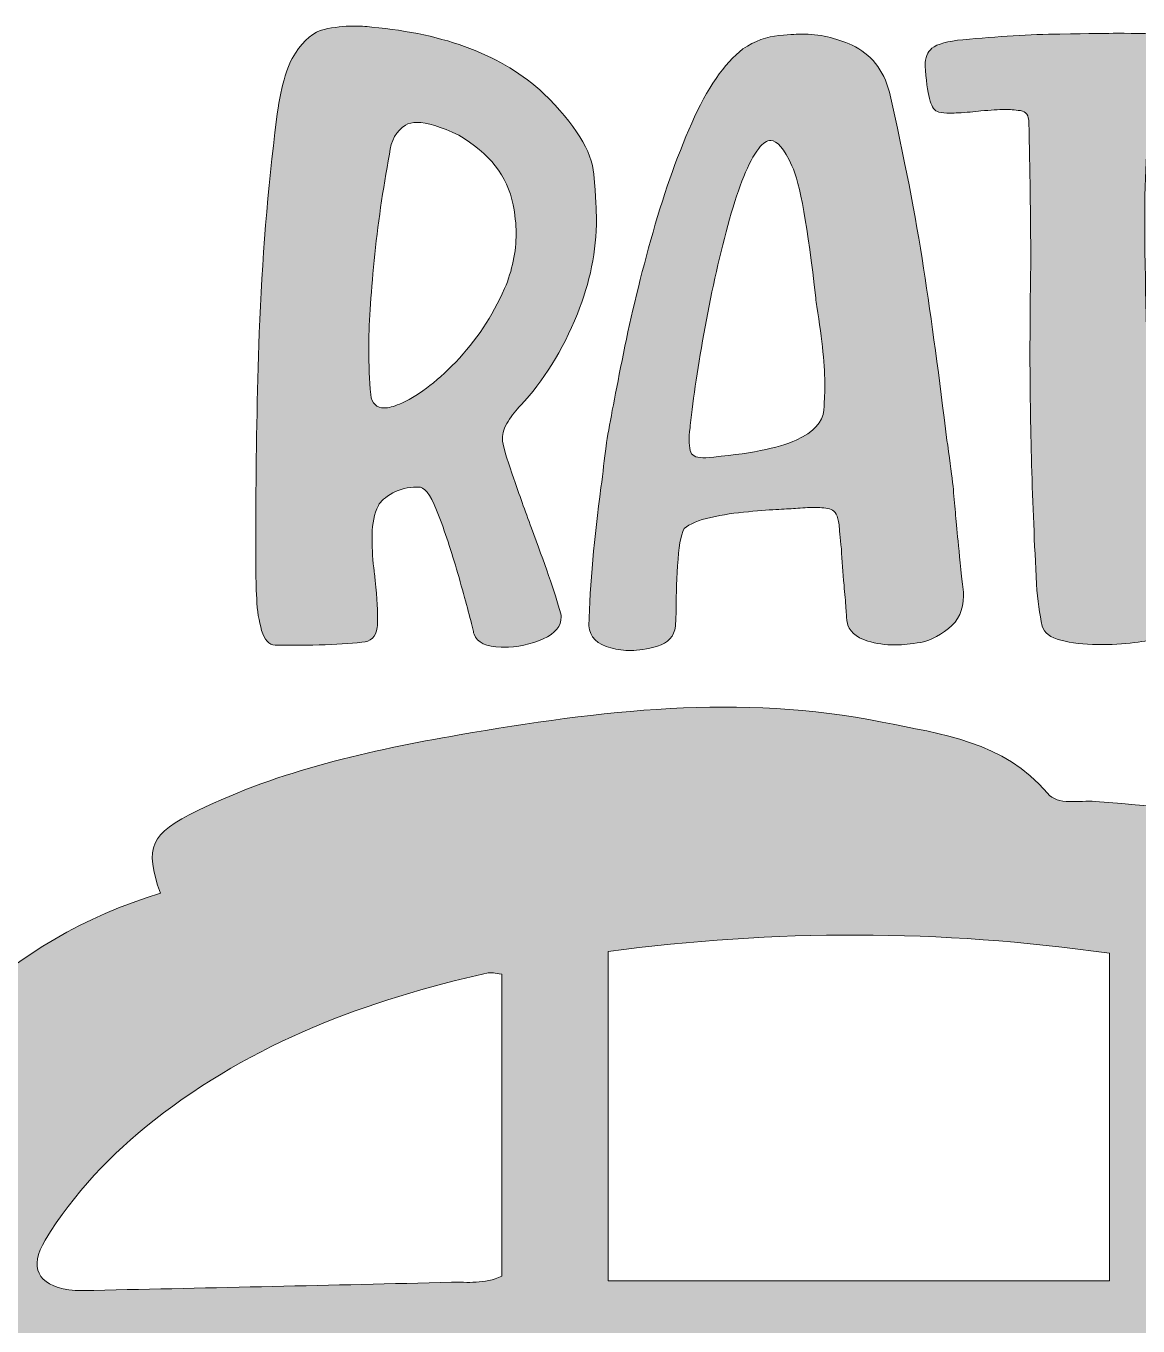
# Model space of a CAD drawing. Header units: inches. Extents: x 33 to 466, y -481 to -24.
# Drawn here: x 132.2 to 295.9, y -216.1 to -24.7 of the extents above; entities that cross this region are included whole.
import ezdxf

# ---------------------------------------------------------------- set-up
doc = ezdxf.new("R2010")
doc.units = ezdxf.units.IN
doc.header["$MEASUREMENT"] = 0
doc.layers.add('Layer 1', color=7, linetype='Continuous')

# ---------------------------------------------------------------- blocks, each defined once
blk = doc.blocks.new('block 5')
at = {"layer": 'Layer 1', "true_color": 0x0b0b0b}
h = blk.add_hatch(color=28, dxfattribs=at)
h.dxf.hatch_style = 2
edge = h.paths.add_edge_path()
edge.add_spline(control_points=[(431.44, -325), (438.69, -325), (444.39, -325.12), (450.09, -324.95), (453.27, -324.85), (454.9, -325.57), (454.79, -329.23), (454.56, -336.53), (454.63, -343.85), (454.76, -351.16), (454.81, -353.98), (454.01, -355.38), (450.94, -355.23), (447.32, -355.06), (443.69, -355.19), (440.08, -355.19), (438.4, -350.33), (439.72, -345.73), (438.97, -341.19), (437, -339.72), (434.66, -340.42), (432.49, -340.42), (386.01, -340.57), (339.53, -340.71), (293.04, -341.03), (287.81, -341.07), (285, -340.2), (283.22, -334.23), (278.69, -319.07), (264.4, -309.77), (248.51, -310.18), (233.18, -310.57), (219.79, -321.01), (215.42, -335.98), (214.94, -337.64), (214.49, -339.31), (213.66, -342.25), (202.19, -342.25), (190.55, -342.08), (178.92, -342.29), (156.63, -342.7), (134.35, -342.81), (112.12, -340.87), (86.2, -338.61), (73.96, -326.02), (75.89, -299.88), (78.58, -263.4), (86.7, -228.04), (103.98, -195.3), (114.68, -175.04), (129.31, -159.18), (151.95, -152.38), (149.62, -145.58), (150.37, -143.61), (157.47, -140.18), (169.64, -134.3), (182.7, -131.35), (195.94, -129.06), (216.6, -125.49), (237.35, -122.94), (258.19, -127.18), (266.89, -128.95), (276.1, -130.02), (282.52, -137.65), (284.1, -139.52), (287.16, -138.66), (289.55, -138.85), (310.45, -140.45), (331.04, -143.55), (350.4, -152.05), (382.7, -166.22), (403.54, -191.17), (416.15, -223.41), (425.69, -247.8), (430.74, -273.44), (435.92, -299.01), (437.67, -307.62), (436.33, -315.9), (431.44, -325)], knot_values=[0, 0, 0, 0, 1, 1, 1, 2, 2, 2, 3, 3, 3, 4, 4, 4, 5, 5, 5, 6, 6, 6, 7, 7, 7, 8, 8, 8, 9, 9, 9, 10, 10, 10, 11, 11, 11, 12, 12, 12, 13, 13, 13, 14, 14, 14, 15, 15, 15, 16, 16, 16, 17, 17, 17, 18, 18, 18, 19, 19, 19, 20, 20, 20, 21, 21, 21, 22, 22, 22, 23, 23, 23, 24, 24, 24, 25, 25, 25, 26, 26, 26, 26], degree=3, periodic=1)
edge = h.paths.add_edge_path()
edge.add_spline(control_points=[(291.65, -161.2), (266.71, -157.66), (242.35, -157.66), (217.86, -160.95), (217.86, -177.21), (217.86, -193.08), (217.86, -209.41), (242.7, -209.41), (267.12, -209.41), (291.65, -209.41), (291.65, -193.3), (291.65, -177.52), (291.65, -161.2)], knot_values=[0, 0, 0, 0, 1, 1, 1, 2, 2, 2, 3, 3, 3, 4, 4, 4, 4], degree=3, periodic=1)
edge = h.paths.add_edge_path()
edge.add_spline(control_points=[(202.19, -164.27), (201.18, -164.17), (200.65, -163.98), (200.18, -164.09), (182.38, -168.07), (165.55, -174.36), (151.04, -185.76), (144.72, -190.73), (139.22, -196.54), (135, -203.43), (132.57, -207.41), (133.87, -210.01), (138.5, -210.74), (139.69, -210.92), (140.93, -210.84), (142.14, -210.81), (159.69, -210.43), (177.24, -210.06), (194.79, -209.62), (197.17, -209.56), (199.65, -209.95), (202.19, -208.7), (202.19, -194.05), (202.19, -179.34), (202.19, -164.27)], knot_values=[0, 0, 0, 0, 1, 1, 1, 2, 2, 2, 3, 3, 3, 4, 4, 4, 5, 5, 5, 6, 6, 6, 7, 7, 7, 8, 8, 8, 8], degree=3, periodic=1)
edge = h.paths.add_edge_path()
edge.add_spline(control_points=[(307.33, -209.36), (328.63, -209.85), (349.46, -210.5), (370.29, -210.68), (375.89, -210.73), (377.17, -207.48), (374.07, -202.77), (364.35, -187.97), (350.38, -178.53), (334.35, -171.88), (325.76, -168.32), (316.95, -165.31), (307.33, -163.96), (307.33, -179.17), (307.33, -193.9), (307.33, -209.36)], knot_values=[0, 0, 0, 0, 1, 1, 1, 2, 2, 2, 3, 3, 3, 4, 4, 4, 5, 5, 5, 5], degree=3, periodic=1)
at = {"layer": 'Layer 1', "lineweight": 0}
for points, knots in [([(431.44, -325), (438.69, -325), (444.39, -325.12), (450.09, -324.95), (453.27, -324.85), (454.9, -325.57), (454.79, -329.23), (454.56, -336.53), (454.63, -343.85), (454.76, -351.16), (454.81, -353.98), (454.01, -355.38), (450.94, -355.23), (447.32, -355.06), (443.69, -355.19), (440.08, -355.19), (438.4, -350.33), (439.72, -345.73), (438.97, -341.19), (437, -339.72), (434.66, -340.42), (432.49, -340.42), (386.01, -340.57), (339.53, -340.71), (293.04, -341.03), (287.81, -341.07), (285, -340.2), (283.22, -334.23), (278.69, -319.07), (264.4, -309.77), (248.51, -310.18), (233.18, -310.57), (219.79, -321.01), (215.42, -335.98), (214.94, -337.64), (214.49, -339.31), (213.66, -342.25), (202.19, -342.25), (190.55, -342.08), (178.92, -342.29), (156.63, -342.7), (134.35, -342.81), (112.12, -340.87), (86.2, -338.61), (73.96, -326.02), (75.89, -299.88), (78.58, -263.4), (86.7, -228.04), (103.98, -195.3), (114.68, -175.04), (129.31, -159.18), (151.95, -152.38), (149.62, -145.58), (150.37, -143.61), (157.47, -140.18), (169.64, -134.3), (182.7, -131.35), (195.94, -129.06), (216.6, -125.49), (237.35, -122.94), (258.19, -127.18), (266.89, -128.95), (276.1, -130.02), (282.52, -137.65), (284.1, -139.52), (287.16, -138.66), (289.55, -138.85), (310.45, -140.45), (331.04, -143.55), (350.4, -152.05), (382.7, -166.22), (403.54, -191.17), (416.15, -223.41), (425.69, -247.8), (430.74, -273.44), (435.92, -299.01), (437.67, -307.62), (436.33, -315.9), (431.44, -325)], [0, 0, 0, 0, 1, 1, 1, 2, 2, 2, 3, 3, 3, 4, 4, 4, 5, 5, 5, 6, 6, 6, 7, 7, 7, 8, 8, 8, 9, 9, 9, 10, 10, 10, 11, 11, 11, 12, 12, 12, 13, 13, 13, 14, 14, 14, 15, 15, 15, 16, 16, 16, 17, 17, 17, 18, 18, 18, 19, 19, 19, 20, 20, 20, 21, 21, 21, 22, 22, 22, 23, 23, 23, 24, 24, 24, 25, 25, 25, 26, 26, 26, 26]), ([(291.65, -161.2), (266.71, -157.66), (242.35, -157.66), (217.86, -160.95), (217.86, -177.21), (217.86, -193.08), (217.86, -209.41), (242.7, -209.41), (267.12, -209.41), (291.65, -209.41), (291.65, -193.3), (291.65, -177.52), (291.65, -161.2)], [0, 0, 0, 0, 1, 1, 1, 2, 2, 2, 3, 3, 3, 4, 4, 4, 4]), ([(202.19, -164.27), (201.18, -164.17), (200.65, -163.98), (200.18, -164.09), (182.38, -168.07), (165.55, -174.36), (151.04, -185.76), (144.72, -190.73), (139.22, -196.54), (135, -203.43), (132.57, -207.41), (133.87, -210.01), (138.5, -210.74), (139.69, -210.92), (140.93, -210.84), (142.14, -210.81), (159.69, -210.43), (177.24, -210.06), (194.79, -209.62), (197.17, -209.56), (199.65, -209.95), (202.19, -208.7), (202.19, -194.05), (202.19, -179.34), (202.19, -164.27)], [0, 0, 0, 0, 1, 1, 1, 2, 2, 2, 3, 3, 3, 4, 4, 4, 5, 5, 5, 6, 6, 6, 7, 7, 7, 8, 8, 8, 8])]:
    blk.add_open_spline(points, degree=3, knots=knots, dxfattribs=at)
blk = doc.blocks.new('block 3')
at = {"layer": 'Layer 1'}
blk.add_blockref('block 5', (0, 0), dxfattribs=at)
blk = doc.blocks.new('block 11')
at = {"layer": 'Layer 1', "true_color": 0x0b0b0b}
h = blk.add_hatch(color=28, dxfattribs=at)
h.dxf.hatch_style = 2
edge = h.paths.add_edge_path()
edge.add_spline(control_points=[(198.06, -113.85), (197.56, -111.87), (196.83, -109.23), (195.92, -105.9), (194.97, -102.64), (194.01, -99.65), (192.99, -96.95), (191.98, -94.24), (191.08, -92.78), (190.24, -92.61), (190.24, -92.61), (189.73, -92.61), (189.73, -92.61), (188.38, -92.61), (187.19, -92.89), (186.18, -93.46), (185.05, -94.08), (184.32, -94.7), (184.04, -95.31), (183.42, -96.55), (183.14, -97.96), (183.14, -99.6), (183.08, -101.23), (183.19, -102.86), (183.36, -104.5), (183.42, -104.67), (183.42, -104.83), (183.42, -105), (183.42, -105.12), (183.42, -105.23), (183.48, -105.28), (183.76, -108.16), (183.93, -110.35), (183.93, -111.87), (183.93, -112.44), (183.93, -112.89), (183.87, -113.28), (183.7, -114.63), (182.91, -115.37), (181.62, -115.42), (179.87, -115.65), (177.73, -115.76), (175.31, -115.82), (172.83, -115.87), (170.69, -115.87), (168.83, -115.87), (167.93, -115.82), (167.26, -115.09), (166.86, -113.68), (166.47, -112.33), (166.19, -110.8), (166.13, -109.06), (166.02, -107.31), (166.02, -105.68), (166.02, -104.27), (166.02, -104.27), (166.02, -96.72), (166.02, -96.72), (166.02, -87.88), (166.19, -78.92), (166.52, -69.91), (166.92, -59.27), (167.76, -48.79), (169.06, -38.48), (169.62, -33.98), (170.52, -30.71), (171.82, -28.74), (173.11, -26.77), (174.52, -25.58), (176.04, -25.25), (177.56, -24.91), (178.97, -24.74), (180.38, -24.74), (181.22, -24.74), (182.12, -24.8), (183.08, -24.91), (193.9, -25.87), (202.34, -29.08), (208.37, -34.65), (213.05, -39.22), (215.47, -43.16), (215.75, -46.54), (216.03, -49.97), (216.14, -52.11), (216.14, -53.07), (216.14, -57.86), (215.19, -62.53), (213.33, -67.1), (211.13, -72.56), (208.32, -77.01), (204.99, -80.56), (204.32, -81.23), (203.7, -82.02), (203.13, -82.92), (202.57, -83.82), (202.29, -84.67), (202.29, -85.46), (202.29, -85.63), (202.29, -85.85), (202.34, -86.02), (202.63, -87.32), (203.19, -89.12), (203.98, -91.37), (204.77, -93.63), (205.61, -96.05), (206.57, -98.64), (208.48, -103.76), (209.95, -107.93), (210.91, -111.25), (210.91, -111.42), (210.96, -111.59), (210.96, -111.71), (210.96, -113.06), (210.06, -114.13), (208.32, -114.92), (206.46, -115.76), (204.48, -116.16), (202.4, -116.16), (202.4, -116.16), (202.12, -116.16), (202.12, -116.16), (199.92, -116.1), (198.63, -115.48), (198.12, -114.24), (198.06, -114.13), (198.06, -114.02), (198.06, -113.85)], knot_values=[0, 0, 0, 0, 1, 1, 1, 2, 2, 2, 3, 3, 3, 4, 4, 4, 5, 5, 5, 6, 6, 6, 7, 7, 7, 8, 8, 8, 9, 9, 9, 10, 10, 10, 11, 11, 11, 12, 12, 12, 13, 13, 13, 14, 14, 14, 15, 15, 15, 16, 16, 16, 17, 17, 17, 18, 18, 18, 19, 19, 19, 20, 20, 20, 21, 21, 21, 22, 22, 22, 23, 23, 23, 24, 24, 24, 25, 25, 25, 26, 26, 26, 27, 27, 27, 28, 28, 28, 29, 29, 29, 30, 30, 30, 31, 31, 31, 32, 32, 32, 33, 33, 33, 34, 34, 34, 35, 35, 35, 36, 36, 36, 37, 37, 37, 38, 38, 38, 39, 39, 39, 40, 40, 40, 41, 41, 41, 42, 42, 42, 42], degree=3, periodic=1)
edge = h.paths.add_edge_path()
edge.add_spline(control_points=[(189.73, -38.93), (189.05, -38.93), (188.49, -39.05), (188.04, -39.33), (186.69, -40.17), (185.9, -41.58), (185.67, -43.61), (184.71, -48.85), (183.93, -54.08), (183.42, -59.27), (182.91, -64.5), (182.63, -68.84), (182.63, -72.28), (182.63, -74.64), (182.74, -76.84), (182.91, -78.98), (183.08, -80.28), (183.76, -80.95), (184.94, -80.95), (185.5, -80.95), (186.29, -80.73), (187.14, -80.39), (189.67, -79.32), (192.43, -77.29), (195.42, -74.19), (198.4, -71.1), (200.82, -67.49), (202.63, -63.38), (203.75, -60.68), (204.32, -57.97), (204.32, -55.27), (204.32, -53.86), (204.15, -52.45), (203.87, -51.04), (203.02, -46.82), (200.37, -43.44), (195.87, -40.79), (193.22, -39.55), (191.19, -38.93), (189.73, -38.93)], knot_values=[0, 0, 0, 0, 1, 1, 1, 2, 2, 2, 3, 3, 3, 4, 4, 4, 5, 5, 5, 6, 6, 6, 7, 7, 7, 8, 8, 8, 9, 9, 9, 10, 10, 10, 11, 11, 11, 12, 12, 12, 13, 13, 13, 13], degree=3, periodic=1)
h = blk.add_hatch(color=28, dxfattribs=at)
h.dxf.hatch_style = 2
edge = h.paths.add_edge_path()
edge.add_spline(control_points=[(219.91, -73.97), (220.98, -68.45), (222.39, -62.53), (224.14, -56.23), (225.88, -49.97), (227.85, -44.23), (230.16, -39.05), (232.42, -33.92), (234.95, -30.26), (237.71, -28.12), (239.46, -26.94), (241.26, -26.26), (243.01, -26.15), (244.81, -25.98), (245.88, -25.92), (246.33, -25.92), (248.92, -25.92), (251.4, -26.49), (253.76, -27.56), (256.52, -28.85), (258.38, -31.16), (259.28, -34.48), (261.42, -44.06), (263.11, -52.68), (264.3, -60.39), (265.48, -68.11), (266.61, -76.56), (267.73, -85.74), (267.73, -85.74), (267.84, -86.42), (267.84, -86.42), (268.24, -89.06), (268.47, -91.09), (268.63, -92.44), (268.75, -93.79), (268.86, -95.09), (268.97, -96.33), (269.03, -97.4), (269.2, -98.81), (269.37, -100.55), (269.54, -102.3), (269.76, -104.83), (270.15, -108.04), (270.15, -108.04), (270.15, -108.61), (270.15, -108.61), (270.15, -110.69), (269.42, -112.27), (267.96, -113.4), (266.38, -114.63), (264.86, -115.37), (263.34, -115.54), (261.87, -115.76), (260.8, -115.82), (260.07, -115.82), (258.66, -115.82), (257.31, -115.65), (256.07, -115.25), (254.27, -114.69), (253.26, -113.73), (253.03, -112.44), (252.98, -112.04), (252.92, -111.37), (252.86, -110.41), (252.81, -109.45), (252.69, -108.33), (252.58, -107.03), (252.41, -105.17), (252.3, -103.43), (252.19, -101.68), (252.02, -99.99), (251.91, -98.81), (251.85, -98.13), (251.68, -96.84), (251.28, -96.05), (250.67, -95.88), (250.05, -95.65), (249.26, -95.6), (248.41, -95.6), (247.68, -95.6), (246.78, -95.6), (245.77, -95.71), (244.92, -95.77), (244.02, -95.82), (243.01, -95.88), (241.88, -95.93), (240.36, -96.05), (238.5, -96.22), (236.58, -96.38), (234.73, -96.67), (232.98, -97.06), (231.18, -97.46), (229.88, -98.02), (229.04, -98.69), (228.53, -99.71), (228.25, -101.51), (228.08, -104.16), (227.91, -106.81), (227.85, -109.17), (227.85, -111.2), (227.8, -112.04), (227.8, -112.66), (227.8, -113.06), (227.57, -114.58), (226.67, -115.59), (225.15, -115.99), (223.57, -116.44), (222.28, -116.66), (221.21, -116.66), (220.25, -116.66), (219.24, -116.55), (218.28, -116.27), (216.25, -115.76), (215.18, -114.69), (215.01, -113), (215.18, -106.86), (215.8, -100.05), (216.81, -92.67), (217.1, -90.47), (217.32, -88.44), (217.55, -86.58), (218, -83.71), (218.79, -79.54), (219.91, -73.97)], knot_values=[0, 0, 0, 0, 1, 1, 1, 2, 2, 2, 3, 3, 3, 4, 4, 4, 5, 5, 5, 6, 6, 6, 7, 7, 7, 8, 8, 8, 9, 9, 9, 10, 10, 10, 11, 11, 11, 12, 12, 12, 13, 13, 13, 14, 14, 14, 15, 15, 15, 16, 16, 16, 17, 17, 17, 18, 18, 18, 19, 19, 19, 20, 20, 20, 21, 21, 21, 22, 22, 22, 23, 23, 23, 24, 24, 24, 25, 25, 25, 26, 26, 26, 27, 27, 27, 28, 28, 28, 29, 29, 29, 30, 30, 30, 31, 31, 31, 32, 32, 32, 33, 33, 33, 34, 34, 34, 35, 35, 35, 36, 36, 36, 37, 37, 37, 38, 38, 38, 39, 39, 39, 40, 40, 40, 41, 41, 41, 41], degree=3, periodic=1)
edge = h.paths.add_edge_path()
edge.add_spline(control_points=[(244.92, -45.3), (243.74, -42.82), (242.72, -41.58), (241.82, -41.58), (241.26, -41.58), (240.64, -41.97), (240.02, -42.76), (238.5, -44.79), (237.09, -48.28), (235.74, -53.18), (234.33, -58.14), (233.15, -63.43), (232.14, -69.01), (231.12, -74.64), (230.39, -79.49), (229.94, -83.54), (229.94, -83.71), (229.94, -83.88), (229.88, -84.05), (229.77, -84.67), (229.77, -85.18), (229.77, -85.68), (229.77, -86.25), (229.83, -86.75), (229.94, -87.2), (230.11, -87.94), (230.73, -88.27), (231.8, -88.27), (231.8, -88.27), (232.25, -88.27), (232.25, -88.27), (238.5, -87.77), (242.95, -86.87), (245.54, -85.68), (248.13, -84.5), (249.48, -83.04), (249.6, -81.29), (249.71, -79.54), (249.77, -78.42), (249.77, -77.8), (249.77, -74.93), (249.37, -70.98), (248.58, -66.03), (248.53, -65.63), (248.47, -65.18), (248.41, -64.73), (247.23, -54.25), (246.1, -47.78), (244.92, -45.3)], knot_values=[0, 0, 0, 0, 1, 1, 1, 2, 2, 2, 3, 3, 3, 4, 4, 4, 5, 5, 5, 6, 6, 6, 7, 7, 7, 8, 8, 8, 9, 9, 9, 10, 10, 10, 11, 11, 11, 12, 12, 12, 13, 13, 13, 14, 14, 14, 15, 15, 15, 16, 16, 16, 16], degree=3, periodic=1)
h = blk.add_hatch(color=28, dxfattribs=at)
h.dxf.hatch_style = 2
edge = h.paths.add_edge_path()
edge.add_spline(control_points=[(296.85, -52.56), (296.85, -52.56), (296.85, -56.06), (296.85, -56.06), (296.96, -66.08), (297.3, -76.16), (297.86, -86.36), (298.42, -96.55), (298.82, -103.14), (299.1, -106.13), (299.21, -107.42), (299.32, -108.49), (299.49, -109.34), (299.66, -110.13), (299.77, -110.86), (299.77, -111.48), (299.77, -111.71), (299.72, -111.93), (299.72, -112.1), (299.61, -112.89), (299.1, -113.79), (298.25, -114.75), (297.86, -115.03), (296.9, -115.31), (295.33, -115.48), (293.69, -115.7), (291.89, -115.82), (289.92, -115.76), (287.89, -115.76), (286.09, -115.54), (284.51, -115.14), (282.93, -114.75), (282.03, -114.02), (281.75, -113.06), (281.36, -111.31), (281.07, -109.28), (280.91, -106.86), (280.29, -94.98), (279.95, -83.49), (279.95, -72.28), (279.95, -70.08), (280, -67.83), (280, -65.63), (280, -65.63), (280.06, -59.15), (280.06, -59.15), (280.06, -52.62), (279.95, -45.86), (279.78, -38.99), (279.78, -37.92), (279.39, -37.3), (278.54, -37.19), (277.69, -37.08), (276.96, -37.02), (276.29, -37.02), (275.33, -37.02), (274.15, -37.13), (272.74, -37.24), (271.72, -37.36), (270.6, -37.47), (269.36, -37.53), (268.97, -37.53), (268.57, -37.58), (268.23, -37.58), (267.5, -37.58), (266.99, -37.53), (266.54, -37.41), (265.92, -37.24), (265.53, -36.68), (265.25, -35.78), (264.97, -34.88), (264.74, -33.36), (264.57, -31.27), (264.57, -31.05), (264.52, -30.77), (264.52, -30.54), (264.52, -29.41), (264.85, -28.57), (265.53, -28.01), (266.32, -27.39), (267.84, -26.94), (270.09, -26.77), (275.22, -26.26), (279.95, -25.98), (284.34, -25.92), (288.74, -25.87), (291.55, -25.81), (292.73, -25.81), (298.54, -25.81), (303.27, -26.09), (306.87, -26.54), (309.18, -26.99), (310.42, -27.72), (310.65, -28.8), (310.93, -29.87), (311.04, -30.71), (311.04, -31.44), (311.04, -32.29), (310.93, -33.08), (310.76, -33.98), (310.76, -33.98), (310.65, -34.88), (310.65, -34.88), (310.53, -35.78), (310.14, -36.34), (309.52, -36.62), (308.9, -36.91), (308, -37.02), (306.93, -37.02), (306.42, -37.02), (305.75, -36.96), (304.9, -36.85), (303.55, -36.74), (302.2, -36.68), (300.84, -36.68), (299.55, -36.68), (298.65, -36.91), (298.25, -37.41), (297.3, -39.55), (296.85, -44.62), (296.85, -52.56)], knot_values=[0, 0, 0, 0, 1, 1, 1, 2, 2, 2, 3, 3, 3, 4, 4, 4, 5, 5, 5, 6, 6, 6, 7, 7, 7, 8, 8, 8, 9, 9, 9, 10, 10, 10, 11, 11, 11, 12, 12, 12, 13, 13, 13, 14, 14, 14, 15, 15, 15, 16, 16, 16, 17, 17, 17, 18, 18, 18, 19, 19, 19, 20, 20, 20, 21, 21, 21, 22, 22, 22, 23, 23, 23, 24, 24, 24, 25, 25, 25, 26, 26, 26, 27, 27, 27, 28, 28, 28, 29, 29, 29, 30, 30, 30, 31, 31, 31, 32, 32, 32, 33, 33, 33, 34, 34, 34, 35, 35, 35, 36, 36, 36, 37, 37, 37, 38, 38, 38, 39, 39, 39, 40, 40, 40, 40], degree=3, periodic=1)
at = {"layer": 'Layer 1', "lineweight": 0}
for points, knots in [([(198.06, -113.85), (197.56, -111.87), (196.83, -109.23), (195.92, -105.9), (194.97, -102.64), (194.01, -99.65), (192.99, -96.95), (191.98, -94.24), (191.08, -92.78), (190.24, -92.61), (190.24, -92.61), (189.73, -92.61), (189.73, -92.61), (188.38, -92.61), (187.19, -92.89), (186.18, -93.46), (185.05, -94.08), (184.32, -94.7), (184.04, -95.31), (183.42, -96.55), (183.14, -97.96), (183.14, -99.6), (183.08, -101.23), (183.19, -102.86), (183.36, -104.5), (183.42, -104.67), (183.42, -104.83), (183.42, -105), (183.42, -105.12), (183.42, -105.23), (183.48, -105.28), (183.76, -108.16), (183.93, -110.35), (183.93, -111.87), (183.93, -112.44), (183.93, -112.89), (183.87, -113.28), (183.7, -114.63), (182.91, -115.37), (181.62, -115.42), (179.87, -115.65), (177.73, -115.76), (175.31, -115.82), (172.83, -115.87), (170.69, -115.87), (168.83, -115.87), (167.93, -115.82), (167.26, -115.09), (166.86, -113.68), (166.47, -112.33), (166.19, -110.8), (166.13, -109.06), (166.02, -107.31), (166.02, -105.68), (166.02, -104.27), (166.02, -104.27), (166.02, -96.72), (166.02, -96.72), (166.02, -87.88), (166.19, -78.92), (166.52, -69.91), (166.92, -59.27), (167.76, -48.79), (169.06, -38.48), (169.62, -33.98), (170.52, -30.71), (171.82, -28.74), (173.11, -26.77), (174.52, -25.58), (176.04, -25.25), (177.56, -24.91), (178.97, -24.74), (180.38, -24.74), (181.22, -24.74), (182.12, -24.8), (183.08, -24.91), (193.9, -25.87), (202.34, -29.08), (208.37, -34.65), (213.05, -39.22), (215.47, -43.16), (215.75, -46.54), (216.03, -49.97), (216.14, -52.11), (216.14, -53.07), (216.14, -57.86), (215.19, -62.53), (213.33, -67.1), (211.13, -72.56), (208.32, -77.01), (204.99, -80.56), (204.32, -81.23), (203.7, -82.02), (203.13, -82.92), (202.57, -83.82), (202.29, -84.67), (202.29, -85.46), (202.29, -85.63), (202.29, -85.85), (202.34, -86.02), (202.63, -87.32), (203.19, -89.12), (203.98, -91.37), (204.77, -93.63), (205.61, -96.05), (206.57, -98.64), (208.48, -103.76), (209.95, -107.93), (210.91, -111.25), (210.91, -111.42), (210.96, -111.59), (210.96, -111.71), (210.96, -113.06), (210.06, -114.13), (208.32, -114.92), (206.46, -115.76), (204.48, -116.16), (202.4, -116.16), (202.4, -116.16), (202.12, -116.16), (202.12, -116.16), (199.92, -116.1), (198.63, -115.48), (198.12, -114.24), (198.06, -114.13), (198.06, -114.02), (198.06, -113.85)], [0, 0, 0, 0, 1, 1, 1, 2, 2, 2, 3, 3, 3, 4, 4, 4, 5, 5, 5, 6, 6, 6, 7, 7, 7, 8, 8, 8, 9, 9, 9, 10, 10, 10, 11, 11, 11, 12, 12, 12, 13, 13, 13, 14, 14, 14, 15, 15, 15, 16, 16, 16, 17, 17, 17, 18, 18, 18, 19, 19, 19, 20, 20, 20, 21, 21, 21, 22, 22, 22, 23, 23, 23, 24, 24, 24, 25, 25, 25, 26, 26, 26, 27, 27, 27, 28, 28, 28, 29, 29, 29, 30, 30, 30, 31, 31, 31, 32, 32, 32, 33, 33, 33, 34, 34, 34, 35, 35, 35, 36, 36, 36, 37, 37, 37, 38, 38, 38, 39, 39, 39, 40, 40, 40, 41, 41, 41, 42, 42, 42, 42]), ([(219.91, -73.97), (220.98, -68.45), (222.39, -62.53), (224.14, -56.23), (225.88, -49.97), (227.85, -44.23), (230.16, -39.05), (232.42, -33.92), (234.95, -30.26), (237.71, -28.12), (239.46, -26.94), (241.26, -26.26), (243.01, -26.15), (244.81, -25.98), (245.88, -25.92), (246.33, -25.92), (248.92, -25.92), (251.4, -26.49), (253.76, -27.56), (256.52, -28.85), (258.38, -31.16), (259.28, -34.48), (261.42, -44.06), (263.11, -52.68), (264.3, -60.39), (265.48, -68.11), (266.61, -76.56), (267.73, -85.74), (267.73, -85.74), (267.84, -86.42), (267.84, -86.42), (268.24, -89.06), (268.47, -91.09), (268.63, -92.44), (268.75, -93.79), (268.86, -95.09), (268.97, -96.33), (269.03, -97.4), (269.2, -98.81), (269.37, -100.55), (269.54, -102.3), (269.76, -104.83), (270.15, -108.04), (270.15, -108.04), (270.15, -108.61), (270.15, -108.61), (270.15, -110.69), (269.42, -112.27), (267.96, -113.4), (266.38, -114.63), (264.86, -115.37), (263.34, -115.54), (261.87, -115.76), (260.8, -115.82), (260.07, -115.82), (258.66, -115.82), (257.31, -115.65), (256.07, -115.25), (254.27, -114.69), (253.26, -113.73), (253.03, -112.44), (252.98, -112.04), (252.92, -111.37), (252.86, -110.41), (252.81, -109.45), (252.69, -108.33), (252.58, -107.03), (252.41, -105.17), (252.3, -103.43), (252.19, -101.68), (252.02, -99.99), (251.91, -98.81), (251.85, -98.13), (251.68, -96.84), (251.28, -96.05), (250.67, -95.88), (250.05, -95.65), (249.26, -95.6), (248.41, -95.6), (247.68, -95.6), (246.78, -95.6), (245.77, -95.71), (244.92, -95.77), (244.02, -95.82), (243.01, -95.88), (241.88, -95.93), (240.36, -96.05), (238.5, -96.22), (236.58, -96.38), (234.73, -96.67), (232.98, -97.06), (231.18, -97.46), (229.88, -98.02), (229.04, -98.69), (228.53, -99.71), (228.25, -101.51), (228.08, -104.16), (227.91, -106.81), (227.85, -109.17), (227.85, -111.2), (227.8, -112.04), (227.8, -112.66), (227.8, -113.06), (227.57, -114.58), (226.67, -115.59), (225.15, -115.99), (223.57, -116.44), (222.28, -116.66), (221.21, -116.66), (220.25, -116.66), (219.24, -116.55), (218.28, -116.27), (216.25, -115.76), (215.18, -114.69), (215.01, -113), (215.18, -106.86), (215.8, -100.05), (216.81, -92.67), (217.1, -90.47), (217.32, -88.44), (217.55, -86.58), (218, -83.71), (218.79, -79.54), (219.91, -73.97)], [0, 0, 0, 0, 1, 1, 1, 2, 2, 2, 3, 3, 3, 4, 4, 4, 5, 5, 5, 6, 6, 6, 7, 7, 7, 8, 8, 8, 9, 9, 9, 10, 10, 10, 11, 11, 11, 12, 12, 12, 13, 13, 13, 14, 14, 14, 15, 15, 15, 16, 16, 16, 17, 17, 17, 18, 18, 18, 19, 19, 19, 20, 20, 20, 21, 21, 21, 22, 22, 22, 23, 23, 23, 24, 24, 24, 25, 25, 25, 26, 26, 26, 27, 27, 27, 28, 28, 28, 29, 29, 29, 30, 30, 30, 31, 31, 31, 32, 32, 32, 33, 33, 33, 34, 34, 34, 35, 35, 35, 36, 36, 36, 37, 37, 37, 38, 38, 38, 39, 39, 39, 40, 40, 40, 41, 41, 41, 41]), ([(296.85, -52.56), (296.85, -52.56), (296.85, -56.06), (296.85, -56.06), (296.96, -66.08), (297.3, -76.16), (297.86, -86.36), (298.42, -96.55), (298.82, -103.14), (299.1, -106.13), (299.21, -107.42), (299.32, -108.49), (299.49, -109.34), (299.66, -110.13), (299.77, -110.86), (299.77, -111.48), (299.77, -111.71), (299.72, -111.93), (299.72, -112.1), (299.61, -112.89), (299.1, -113.79), (298.25, -114.75), (297.86, -115.03), (296.9, -115.31), (295.33, -115.48), (293.69, -115.7), (291.89, -115.82), (289.92, -115.76), (287.89, -115.76), (286.09, -115.54), (284.51, -115.14), (282.93, -114.75), (282.03, -114.02), (281.75, -113.06), (281.36, -111.31), (281.07, -109.28), (280.91, -106.86), (280.29, -94.98), (279.95, -83.49), (279.95, -72.28), (279.95, -70.08), (280, -67.83), (280, -65.63), (280, -65.63), (280.06, -59.15), (280.06, -59.15), (280.06, -52.62), (279.95, -45.86), (279.78, -38.99), (279.78, -37.92), (279.39, -37.3), (278.54, -37.19), (277.69, -37.08), (276.96, -37.02), (276.29, -37.02), (275.33, -37.02), (274.15, -37.13), (272.74, -37.24), (271.72, -37.36), (270.6, -37.47), (269.36, -37.53), (268.97, -37.53), (268.57, -37.58), (268.23, -37.58), (267.5, -37.58), (266.99, -37.53), (266.54, -37.41), (265.92, -37.24), (265.53, -36.68), (265.25, -35.78), (264.97, -34.88), (264.74, -33.36), (264.57, -31.27), (264.57, -31.05), (264.52, -30.77), (264.52, -30.54), (264.52, -29.41), (264.85, -28.57), (265.53, -28.01), (266.32, -27.39), (267.84, -26.94), (270.09, -26.77), (275.22, -26.26), (279.95, -25.98), (284.34, -25.92), (288.74, -25.87), (291.55, -25.81), (292.73, -25.81), (298.54, -25.81), (303.27, -26.09), (306.87, -26.54), (309.18, -26.99), (310.42, -27.72), (310.65, -28.8), (310.93, -29.87), (311.04, -30.71), (311.04, -31.44), (311.04, -32.29), (310.93, -33.08), (310.76, -33.98), (310.76, -33.98), (310.65, -34.88), (310.65, -34.88), (310.53, -35.78), (310.14, -36.34), (309.52, -36.62), (308.9, -36.91), (308, -37.02), (306.93, -37.02), (306.42, -37.02), (305.75, -36.96), (304.9, -36.85), (303.55, -36.74), (302.2, -36.68), (300.84, -36.68), (299.55, -36.68), (298.65, -36.91), (298.25, -37.41), (297.3, -39.55), (296.85, -44.62), (296.85, -52.56)], [0, 0, 0, 0, 1, 1, 1, 2, 2, 2, 3, 3, 3, 4, 4, 4, 5, 5, 5, 6, 6, 6, 7, 7, 7, 8, 8, 8, 9, 9, 9, 10, 10, 10, 11, 11, 11, 12, 12, 12, 13, 13, 13, 14, 14, 14, 15, 15, 15, 16, 16, 16, 17, 17, 17, 18, 18, 18, 19, 19, 19, 20, 20, 20, 21, 21, 21, 22, 22, 22, 23, 23, 23, 24, 24, 24, 25, 25, 25, 26, 26, 26, 27, 27, 27, 28, 28, 28, 29, 29, 29, 30, 30, 30, 31, 31, 31, 32, 32, 32, 33, 33, 33, 34, 34, 34, 35, 35, 35, 36, 36, 36, 37, 37, 37, 38, 38, 38, 39, 39, 39, 40, 40, 40, 40]), ([(189.73, -38.93), (189.05, -38.93), (188.49, -39.05), (188.04, -39.33), (186.69, -40.17), (185.9, -41.58), (185.67, -43.61), (184.71, -48.85), (183.93, -54.08), (183.42, -59.27), (182.91, -64.5), (182.63, -68.84), (182.63, -72.28), (182.63, -74.64), (182.74, -76.84), (182.91, -78.98), (183.08, -80.28), (183.76, -80.95), (184.94, -80.95), (185.5, -80.95), (186.29, -80.73), (187.14, -80.39), (189.67, -79.32), (192.43, -77.29), (195.42, -74.19), (198.4, -71.1), (200.82, -67.49), (202.63, -63.38), (203.75, -60.68), (204.32, -57.97), (204.32, -55.27), (204.32, -53.86), (204.15, -52.45), (203.87, -51.04), (203.02, -46.82), (200.37, -43.44), (195.87, -40.79), (193.22, -39.55), (191.19, -38.93), (189.73, -38.93)], [0, 0, 0, 0, 1, 1, 1, 2, 2, 2, 3, 3, 3, 4, 4, 4, 5, 5, 5, 6, 6, 6, 7, 7, 7, 8, 8, 8, 9, 9, 9, 10, 10, 10, 11, 11, 11, 12, 12, 12, 13, 13, 13, 13]), ([(244.92, -45.3), (243.74, -42.82), (242.72, -41.58), (241.82, -41.58), (241.26, -41.58), (240.64, -41.97), (240.02, -42.76), (238.5, -44.79), (237.09, -48.28), (235.74, -53.18), (234.33, -58.14), (233.15, -63.43), (232.14, -69.01), (231.12, -74.64), (230.39, -79.49), (229.94, -83.54), (229.94, -83.71), (229.94, -83.88), (229.88, -84.05), (229.77, -84.67), (229.77, -85.18), (229.77, -85.68), (229.77, -86.25), (229.83, -86.75), (229.94, -87.2), (230.11, -87.94), (230.73, -88.27), (231.8, -88.27), (231.8, -88.27), (232.25, -88.27), (232.25, -88.27), (238.5, -87.77), (242.95, -86.87), (245.54, -85.68), (248.13, -84.5), (249.48, -83.04), (249.6, -81.29), (249.71, -79.54), (249.77, -78.42), (249.77, -77.8), (249.77, -74.93), (249.37, -70.98), (248.58, -66.03), (248.53, -65.63), (248.47, -65.18), (248.41, -64.73), (247.23, -54.25), (246.1, -47.78), (244.92, -45.3)], [0, 0, 0, 0, 1, 1, 1, 2, 2, 2, 3, 3, 3, 4, 4, 4, 5, 5, 5, 6, 6, 6, 7, 7, 7, 8, 8, 8, 9, 9, 9, 10, 10, 10, 11, 11, 11, 12, 12, 12, 13, 13, 13, 14, 14, 14, 15, 15, 15, 16, 16, 16, 16])]:
    blk.add_open_spline(points, degree=3, knots=knots, dxfattribs=at)
blk = doc.blocks.new('block 2')
at = {"layer": 'Layer 1'}
for name in ['block 11', 'block 3']:
    blk.add_blockref(name, (0, 0), dxfattribs=at)

msp = doc.modelspace()

# ---------------------------------------------------------------- block references
at = {"layer": 'Layer 1'}
msp.add_blockref('block 2', (0, 0), dxfattribs=at)

doc.saveas('drawing.dxf')
